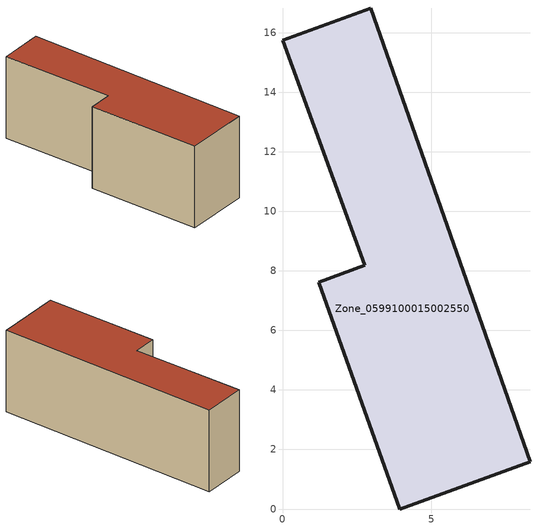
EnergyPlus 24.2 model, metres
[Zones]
Zone_0599100015002550
 floor ground (C_G): 8.32,1.59 3.94,0 1.21,7.62 2.76,8.19 0,15.76 2.95,16.83 z1.04
 wall outside (C_F): 3.94,0 8.32,1.59 2.95,16.83 0,15.76 2.76,8.19 1.21,7.62 3.94,0 z1.04:7.04
 roof outside (C_R): 1.21,7.62 3.94,0 8.32,1.59 2.95,16.83 0,15.76 2.76,8.19 z7.04
[BUILDING]
Pand.0599100015002550: North Axis=0; Terrain=City; Loads Convergence Tolerance Value=0.04; Temperature Convergence Tolerance Value=0.4; Solar Distribution=FullExterior; Maximum Number of Warmup Days=25; Minimum Number of Warmup Days=1
[Site:Location]
Rotterdam.The.Hague.AP_ZH_NLD Design_Conditions: Latitude=51.96; Longitude=4.45; Time Zone=1; Elevation=-4.5
[SITE:GROUNDTEMPERATURE:BUILDINGSURFACE]
18, 18, 18, 18, 18, 18, 18, 18, 18, 18, 18, 18
[MATERIAL] Thermal Absorptance=0.9; Solar Absorptance=0.7; Visible Absorptance=0.7
Name | Roughness | Thickness | Conductivity | Density | Specific Heat
G.TI.1946 | MediumSmooth | 0.15 | 1 | 540 | 1210
F.TI.1946 | Rough | 0.3 | 0.857143 | 1920 | 840
R.TI.1946 | MediumRough | 0.2 | 0.1 | 1500 | 1000
[CONSTRUCTION]
C_G: G.TI.1946
C_F: F.TI.1946
C_R: R.TI.1946
[ZONE]
Zone_0599100015002550: Type=1; Multiplier=1; Ceiling Height=Autocalculate; Volume=Autocalculate; Floor Area=autocalculate; Part of Total Floor Area=Yes
[ZONEINFILTRATION:DESIGNFLOWRATE]
Infil_Zone_0599100015002550: Zone or ZoneList or Space or SpaceList=Zone_0599100015002550; Schedule=AlwaysOn; Design Flow Rate Calculation Method=Flow/Area; Flow Rate per Floor Area=0.003; Constant Term Coefficient=1; Temperature Term Coefficient=0; Velocity Term Coefficient=0; Velocity Squared Term Coefficient=0
[HVACTEMPLATE:ZONE:IDEALLOADSAIRSYSTEM]
Zone_0599100015002550: Maximum Heating Supply Air Temperature=50; Minimum Cooling Supply Air Temperature=13; Maximum Heating Supply Air Humidity Ratio=0.0156; Minimum Cooling Supply Air Humidity Ratio=0.0077; Heating Limit=NoLimit; Cooling Limit=NoLimit; Dehumidification Control Type=ConstantSensibleHeatRatio; Cooling Sensible Heat Ratio=0.7; Dehumidification Setpoint=60; Humidification Control Type=None; Humidification Setpoint=30; Outdoor Air Method=None; Outdoor Air Flow Rate per Person=0.00944; Outdoor Air Flow Rate per Zone Floor Area=0; Outdoor Air Flow Rate per Zone=0; Demand Controlled Ventilation Type=None; Outdoor Air Economizer Type=NoEconomizer; Heat Recovery Type=None; Sensible Heat Recovery Effectiveness=0.7; Latent Heat Recovery Effectiveness=0.65
[ZONECONTROL:THERMOSTAT]
ThermostatControl_Zone_0599100015002550: Zone or ZoneList=Zone_0599100015002550; Control Type Schedule=DualSetpointControlType; Control 1=Thermostat_Zone_0599100015002550; Temperature Difference Between Cutout And Setpoint=0
[THERMOSTATSETPOINT:DUALSETPOINT]
Thermostat_Zone_0599100015002550: Heating Setpoint Temperature Schedule=HeatingSetpoint_Zone_0599100015002550; Cooling Setpoint Temperature Schedule=CoolingSetpoint_Zone_0599100015002550
[SCHEDULE:COMPACT]
HeatingSetpoint_Zone_0599100015002550: Through: 12/31, For: AllDays, Until: 24:00, 21
CoolingSetpoint_Zone_0599100015002550: Through: 12/31, For: AllDays, Until: 24:00, 24
DualSetpointControlType: Through: 12/31, For: AllDays, Until: 24:00, 4
AlwaysOn: Through: 12/31, For: AllDays, Until: 24:00, 1
